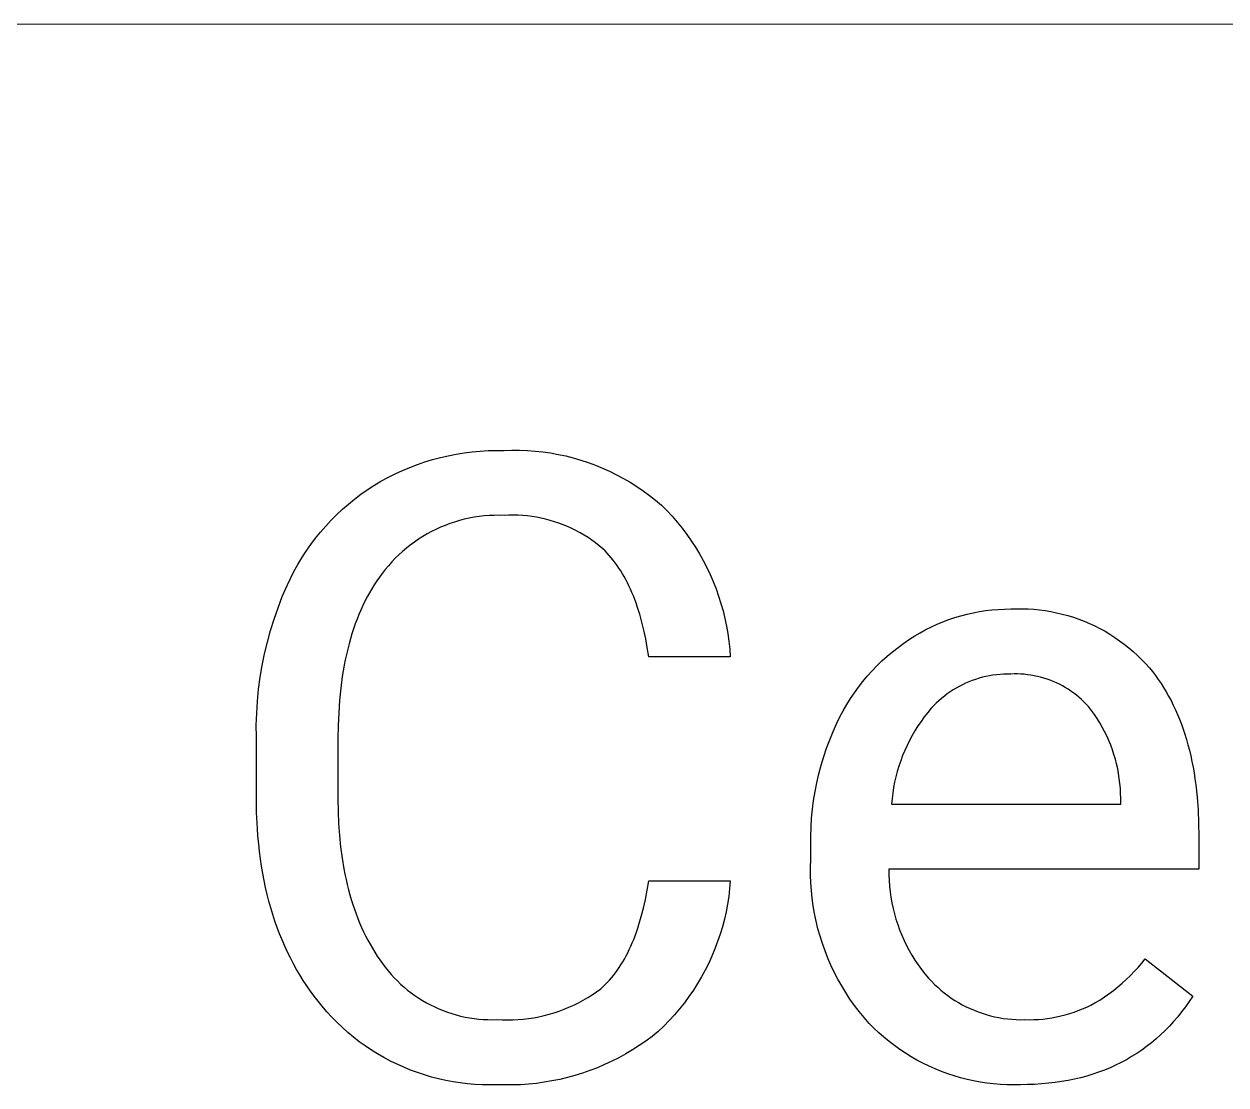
# Model space of a CAD drawing. Header units: millimetres. Extents: x -1519 to 3497, y -297 to 3208.
# Drawn here: x 2081.6 to 2149.2, y -76 to -16.4 of the extents above; entities that cross this region are included whole.
import ezdxf

# ---------------------------------------------------------------- set-up
doc = ezdxf.new("R2010")
doc.units = ezdxf.units.MM
doc.header["$MEASUREMENT"] = 0
doc.layers.add('Domyślny', color=7, linetype='Continuous', true_color=0x000000)

msp = doc.modelspace()

# ---------------------------------------------------------------- linework, layer by layer
at = {"layer": 'Domyślny', "color": 18, "lineweight": 15, "true_color": 0x000000}
msp.add_line((1601.477, -16.362), (3497.131, -16.362), dxfattribs=at)
at = {"layer": 'Domyślny'}
for p, q in [((2105.42, -40.634), (2105.864, -40.546)), ((2105.864, -40.546), (2106.31, -40.473)), ((2106.31, -40.473), (2106.758, -40.415)), ((2106.758, -40.415), (2107.208, -40.371)), ((2107.208, -40.371), (2107.659, -40.343)), ((2107.659, -40.343), (2108.111, -40.33)), ((2108.111, -40.33), (2108.563, -40.332)), ((2108.563, -40.332), (2108.999, -40.318)), ((2108.999, -40.318), (2109.436, -40.32)), ((2109.436, -40.32), (2109.872, -40.336)), ((2109.872, -40.336), (2110.307, -40.368)), ((2110.307, -40.368), (2110.74, -40.416)), ((2110.74, -40.416), (2111.172, -40.478)), ((2111.172, -40.478), (2111.602, -40.555)), ((2111.602, -40.555), (2112.028, -40.647)), ((2103.26, -41.292), (2103.683, -41.131)), ((2103.683, -41.131), (2104.111, -40.985)), ((2104.111, -40.985), (2104.543, -40.854)), ((2104.543, -40.854), (2104.98, -40.737)), ((2104.98, -40.737), (2105.42, -40.634)), ((2112.028, -40.647), (2112.451, -40.754)), ((2112.451, -40.754), (2112.87, -40.876)), ((2112.87, -40.876), (2113.284, -41.012)), ((2113.284, -41.012), (2113.694, -41.163)), ((2113.694, -41.163), (2114.098, -41.328)), ((2101.629, -42.07), (2102.027, -41.855)), ((2102.027, -41.855), (2102.432, -41.654)), ((2102.432, -41.654), (2102.843, -41.466)), ((2102.843, -41.466), (2103.26, -41.292)), ((2114.098, -41.328), (2114.496, -41.506)), ((2114.496, -41.506), (2114.887, -41.699)), ((2114.887, -41.699), (2115.272, -41.905)), ((2115.272, -41.905), (2115.649, -42.124)), ((2100.503, -42.799), (2100.867, -42.542)), ((2100.867, -42.542), (2101.239, -42.298)), ((2101.239, -42.298), (2101.629, -42.07)), ((2115.649, -42.124), (2116.018, -42.357)), ((2116.018, -42.357), (2116.379, -42.602)), ((2099.803, -43.35), (2100.148, -43.068)), ((2100.148, -43.068), (2100.503, -42.799)), ((2116.379, -42.602), (2116.731, -42.86)), ((2116.731, -42.86), (2117.074, -43.129)), ((2117.074, -43.129), (2117.408, -43.411)), ((2099.143, -43.947), (2099.468, -43.643)), ((2099.468, -43.643), (2099.803, -43.35)), ((2117.408, -43.411), (2117.714, -43.72)), ((2117.714, -43.72), (2118.011, -44.039)), ((2098.235, -44.925), (2098.526, -44.589)), ((2098.526, -44.589), (2098.829, -44.263)), ((2098.829, -44.263), (2099.143, -43.947)), ((2105.247, -44.548), (2104.986, -44.656)), ((2105.511, -44.449), (2105.247, -44.548)), ((2105.779, -44.359), (2105.511, -44.449)), ((2106.05, -44.279), (2105.779, -44.359)), ((2106.323, -44.208), (2106.05, -44.279)), ((2106.598, -44.147), (2106.323, -44.208)), ((2106.876, -44.095), (2106.598, -44.147)), ((2107.155, -44.053), (2106.876, -44.095)), ((2107.436, -44.021), (2107.155, -44.053)), ((2107.717, -43.998), (2107.436, -44.021)), ((2107.999, -43.986), (2107.717, -43.998)), ((2108.281, -43.983), (2107.999, -43.986)), ((2108.563, -43.989), (2108.281, -43.983)), ((2108.824, -43.978), (2108.563, -43.989)), ((2109.085, -43.975), (2108.824, -43.978)), ((2109.347, -43.981), (2109.085, -43.975)), ((2109.607, -43.996), (2109.347, -43.981)), ((2109.868, -44.02), (2109.607, -43.996)), ((2110.127, -44.052), (2109.868, -44.02)), ((2110.385, -44.093), (2110.127, -44.052)), ((2110.641, -44.143), (2110.385, -44.093)), ((2110.896, -44.201), (2110.641, -44.143)), ((2111.148, -44.268), (2110.896, -44.201)), ((2111.399, -44.343), (2111.148, -44.268)), ((2111.646, -44.427), (2111.399, -44.343)), ((2111.891, -44.519), (2111.646, -44.427)), ((2112.132, -44.619), (2111.891, -44.519)), ((2118.011, -44.039), (2118.296, -44.368)), ((2118.296, -44.368), (2118.57, -44.707)), ((2097.687, -45.628), (2097.955, -45.272)), ((2097.955, -45.272), (2098.235, -44.925)), ((2103.985, -45.175), (2103.746, -45.327)), ((2104.228, -45.033), (2103.985, -45.175)), ((2104.476, -44.898), (2104.228, -45.033)), ((2104.729, -44.772), (2104.476, -44.898)), ((2104.986, -44.656), (2104.729, -44.772)), ((2112.37, -44.727), (2112.132, -44.619)), ((2112.604, -44.843), (2112.37, -44.727)), ((2112.834, -44.967), (2112.604, -44.843)), ((2113.059, -45.099), (2112.834, -44.967)), ((2113.28, -45.238), (2113.059, -45.099)), ((2113.497, -45.384), (2113.28, -45.238)), ((2118.57, -44.707), (2118.832, -45.054)), ((2118.832, -45.054), (2119.082, -45.411)), ((2097.432, -45.992), (2097.687, -45.628)), ((2103.065, -45.829), (2102.85, -46.012)), ((2103.286, -45.654), (2103.065, -45.829)), ((2103.513, -45.486), (2103.286, -45.654)), ((2103.746, -45.327), (2103.513, -45.486)), ((2113.708, -45.538), (2113.497, -45.384)), ((2113.914, -45.699), (2113.708, -45.538)), ((2114.114, -45.866), (2113.914, -45.699)), ((2114.237, -45.986), (2114.114, -45.866)), ((2119.082, -45.411), (2119.321, -45.775)), ((2119.321, -45.775), (2119.547, -46.148)), ((2096.96, -46.747), (2097.189, -46.366)), ((2097.189, -46.366), (2097.432, -45.992)), ((2102.244, -46.603), (2102.056, -46.814)), ((2102.439, -46.399), (2102.244, -46.603)), ((2102.641, -46.202), (2102.439, -46.399)), ((2102.85, -46.012), (2102.641, -46.202)), ((2114.357, -46.11), (2114.237, -45.986)), ((2114.474, -46.239), (2114.357, -46.11)), ((2114.589, -46.372), (2114.474, -46.239)), ((2114.701, -46.509), (2114.589, -46.372)), ((2114.81, -46.652), (2114.701, -46.509)), ((2119.547, -46.148), (2119.76, -46.527)), ((2119.76, -46.527), (2119.96, -46.914)), ((2096.541, -47.533), (2096.744, -47.137)), ((2096.744, -47.137), (2096.96, -46.747)), ((2101.703, -47.254), (2101.55, -47.461)), ((2101.876, -47.031), (2101.703, -47.254)), ((2102.056, -46.814), (2101.876, -47.031)), ((2114.916, -46.798), (2114.81, -46.652)), ((2115.02, -46.95), (2114.916, -46.798)), ((2115.121, -47.105), (2115.02, -46.95)), ((2115.219, -47.265), (2115.121, -47.105)), ((2115.315, -47.43), (2115.219, -47.265)), ((2119.96, -46.914), (2120.147, -47.308)), ((2120.147, -47.308), (2120.32, -47.707)), ((2096.088, -48.555), (2096.352, -47.936)), ((2096.352, -47.936), (2096.541, -47.533)), ((2101.259, -47.891), (2101.121, -48.113)), ((2101.402, -47.673), (2101.259, -47.891)), ((2101.55, -47.461), (2101.402, -47.673)), ((2115.408, -47.599), (2115.315, -47.43)), ((2115.498, -47.773), (2115.408, -47.599)), ((2115.585, -47.952), (2115.498, -47.773)), ((2115.67, -48.134), (2115.585, -47.952)), ((2120.32, -47.707), (2120.48, -48.112)), ((2095.845, -49.183), (2096.088, -48.555)), ((2100.859, -48.575), (2100.735, -48.814)), ((2100.988, -48.342), (2100.859, -48.575)), ((2101.121, -48.113), (2100.988, -48.342)), ((2115.752, -48.322), (2115.67, -48.134)), ((2115.831, -48.514), (2115.752, -48.322)), ((2115.908, -48.71), (2115.831, -48.514)), ((2120.48, -48.112), (2120.626, -48.522)), ((2120.626, -48.522), (2120.759, -48.937)), ((2095.623, -49.819), (2095.845, -49.183)), ((2100.502, -49.309), (2100.393, -49.564)), ((2100.616, -49.059), (2100.502, -49.309)), ((2100.735, -48.814), (2100.616, -49.059)), ((2115.981, -48.911), (2115.908, -48.71)), ((2116.053, -49.116), (2115.981, -48.911)), ((2116.121, -49.326), (2116.053, -49.116)), ((2116.187, -49.541), (2116.121, -49.326)), ((2120.759, -48.937), (2120.877, -49.357)), ((2135.289, -49.395), (2135.639, -49.341)), ((2135.639, -49.341), (2135.991, -49.299)), ((2135.991, -49.299), (2136.345, -49.27)), ((2136.345, -49.27), (2136.699, -49.252)), ((2136.699, -49.252), (2137.053, -49.247)), ((2137.053, -49.247), (2137.378, -49.235)), ((2137.378, -49.235), (2137.703, -49.234)), ((2137.703, -49.234), (2138.028, -49.244)), ((2138.028, -49.244), (2138.352, -49.265)), ((2138.352, -49.265), (2138.676, -49.296)), ((2138.676, -49.296), (2138.998, -49.339)), ((2138.998, -49.339), (2139.318, -49.392)), ((2095.423, -50.462), (2095.623, -49.819)), ((2100.289, -49.825), (2100.189, -50.091)), ((2100.393, -49.564), (2100.289, -49.825)), ((2116.31, -49.983), (2116.187, -49.541)), ((2116.422, -50.444), (2116.31, -49.983)), ((2120.877, -49.357), (2120.981, -49.779)), ((2120.981, -49.779), (2121.07, -50.206)), ((2132.917, -50.105), (2133.244, -49.969)), ((2133.244, -49.969), (2133.576, -49.844)), ((2133.576, -49.844), (2133.912, -49.731)), ((2133.912, -49.731), (2134.252, -49.629)), ((2134.252, -49.629), (2134.595, -49.539)), ((2134.595, -49.539), (2134.941, -49.461)), ((2134.941, -49.461), (2135.289, -49.395)), ((2139.318, -49.392), (2139.637, -49.457)), ((2139.637, -49.457), (2139.953, -49.532)), ((2139.953, -49.532), (2140.267, -49.617)), ((2140.267, -49.617), (2140.577, -49.713)), ((2140.577, -49.713), (2140.884, -49.82)), ((2140.884, -49.82), (2141.187, -49.937)), ((2141.187, -49.937), (2141.486, -50.064)), ((2095.245, -51.111), (2095.423, -50.462)), ((2100.005, -50.639), (2099.92, -50.921)), ((2100.095, -50.362), (2100.005, -50.639)), ((2100.189, -50.091), (2100.095, -50.362)), ((2116.523, -50.922), (2116.422, -50.444)), ((2121.07, -50.206), (2121.145, -50.635)), ((2121.145, -50.635), (2121.206, -51.066)), ((2131.661, -50.761), (2131.966, -50.581)), ((2131.966, -50.581), (2132.277, -50.411)), ((2132.277, -50.411), (2132.595, -50.253)), ((2132.595, -50.253), (2132.917, -50.105)), ((2141.486, -50.064), (2141.781, -50.201)), ((2141.781, -50.201), (2142.071, -50.348)), ((2142.071, -50.348), (2142.356, -50.505)), ((2142.356, -50.505), (2142.635, -50.671)), ((2142.635, -50.671), (2142.908, -50.846)), ((2095.089, -51.766), (2095.245, -51.111)), ((2099.84, -51.208), (2099.765, -51.501)), ((2099.92, -50.921), (2099.84, -51.208)), ((2116.614, -51.419), (2116.523, -50.922)), ((2121.206, -51.066), (2121.252, -51.499)), ((2130.716, -51.407), (2131.035, -51.174)), ((2131.035, -51.174), (2131.361, -50.951)), ((2131.361, -50.951), (2131.661, -50.761)), ((2142.908, -50.846), (2143.176, -51.031)), ((2143.176, -51.031), (2143.437, -51.225)), ((2143.437, -51.225), (2143.691, -51.427)), ((2094.955, -52.426), (2095.089, -51.766)), ((2099.695, -51.8), (2099.629, -52.103)), ((2099.765, -51.501), (2099.695, -51.8)), ((2116.693, -51.933), (2116.614, -51.419)), ((2121.283, -51.933), (2116.693, -51.933)), ((2121.252, -51.499), (2121.283, -51.933)), ((2129.81, -52.172), (2130.103, -51.907)), ((2130.103, -51.907), (2130.405, -51.651)), ((2130.405, -51.651), (2130.716, -51.407)), ((2143.691, -51.427), (2143.939, -51.638)), ((2143.939, -51.638), (2144.179, -51.857)), ((2144.179, -51.857), (2144.411, -52.083)), ((2094.844, -53.09), (2094.955, -52.426)), ((2099.568, -52.412), (2099.513, -52.727)), ((2099.629, -52.103), (2099.568, -52.412)), ((2129.252, -52.732), (2129.526, -52.447)), ((2129.526, -52.447), (2129.81, -52.172)), ((2144.411, -52.083), (2144.636, -52.318)), ((2144.636, -52.318), (2144.853, -52.56)), ((2144.853, -52.56), (2145.024, -52.77)), ((2094.755, -53.757), (2094.844, -53.09)), ((2099.462, -53.047), (2099.374, -53.702)), ((2099.513, -52.727), (2099.462, -53.047)), ((2128.491, -53.642), (2128.734, -53.33)), ((2128.734, -53.33), (2128.988, -53.026)), ((2128.988, -53.026), (2129.252, -52.732)), ((2134.704, -53.345), (2134.519, -53.424)), ((2134.89, -53.272), (2134.704, -53.345)), ((2135.08, -53.205), (2134.89, -53.272)), ((2135.271, -53.145), (2135.08, -53.205)), ((2135.464, -53.091), (2135.271, -53.145)), ((2135.659, -53.045), (2135.464, -53.091)), ((2135.856, -53.004), (2135.659, -53.045)), ((2136.054, -52.971), (2135.856, -53.004)), ((2136.253, -52.944), (2136.054, -52.971)), ((2136.452, -52.924), (2136.253, -52.944)), ((2136.652, -52.911), (2136.452, -52.924)), ((2136.853, -52.905), (2136.652, -52.911)), ((2137.053, -52.905), (2136.853, -52.905)), ((2137.242, -52.9), (2137.053, -52.905)), ((2137.43, -52.9), (2137.242, -52.9)), ((2137.619, -52.908), (2137.43, -52.9)), ((2137.807, -52.921), (2137.619, -52.908)), ((2137.994, -52.942), (2137.807, -52.921)), ((2138.181, -52.968), (2137.994, -52.942)), ((2138.367, -53.001), (2138.181, -52.968)), ((2138.551, -53.04), (2138.367, -53.001)), ((2138.734, -53.085), (2138.551, -53.04)), ((2138.915, -53.137), (2138.734, -53.085)), ((2139.095, -53.194), (2138.915, -53.137)), ((2139.272, -53.258), (2139.095, -53.194)), ((2139.448, -53.328), (2139.272, -53.258)), ((2139.62, -53.403), (2139.448, -53.328)), ((2145.024, -52.77), (2145.19, -52.986)), ((2145.19, -52.986), (2145.35, -53.207)), ((2145.35, -53.207), (2145.505, -53.433)), ((2094.69, -54.427), (2094.755, -53.757)), ((2099.374, -53.702), (2099.306, -54.38)), ((2128.038, -54.289), (2128.259, -53.962)), ((2128.259, -53.962), (2128.491, -53.642)), ((2133.48, -54.027), (2133.32, -54.148)), ((2133.644, -53.912), (2133.48, -54.027)), ((2133.813, -53.803), (2133.644, -53.912)), ((2133.984, -53.699), (2133.813, -53.803)), ((2134.16, -53.601), (2133.984, -53.699)), ((2134.338, -53.51), (2134.16, -53.601)), ((2134.519, -53.424), (2134.338, -53.51)), ((2139.79, -53.485), (2139.62, -53.403)), ((2139.958, -53.572), (2139.79, -53.485)), ((2140.122, -53.665), (2139.958, -53.572)), ((2140.282, -53.763), (2140.122, -53.665)), ((2140.44, -53.867), (2140.282, -53.763)), ((2140.594, -53.976), (2140.44, -53.867)), ((2140.744, -54.09), (2140.594, -53.976)), ((2145.505, -53.433), (2145.654, -53.665)), ((2145.654, -53.665), (2145.798, -53.903)), ((2145.798, -53.903), (2145.936, -54.146)), ((2094.647, -55.099), (2094.69, -54.427)), ((2099.306, -54.38), (2099.258, -55.079)), ((2127.631, -54.967), (2127.829, -54.625)), ((2127.829, -54.625), (2128.038, -54.289)), ((2132.722, -54.682), (2132.585, -54.829)), ((2132.865, -54.541), (2132.722, -54.682)), ((2133.012, -54.405), (2132.865, -54.541)), ((2133.164, -54.274), (2133.012, -54.405)), ((2133.32, -54.148), (2133.164, -54.274)), ((2140.89, -54.209), (2140.744, -54.09)), ((2141.032, -54.334), (2140.89, -54.209)), ((2141.169, -54.462), (2141.032, -54.334)), ((2141.302, -54.596), (2141.169, -54.462)), ((2141.431, -54.734), (2141.302, -54.596)), ((2141.601, -54.954), (2141.431, -54.734)), ((2145.936, -54.146), (2146.069, -54.395)), ((2146.069, -54.395), (2146.197, -54.65)), ((2146.197, -54.65), (2146.319, -54.91)), ((2094.626, -55.772), (2094.647, -55.099)), ((2099.258, -55.079), (2099.229, -55.799)), ((2127.272, -55.672), (2127.445, -55.316)), ((2127.445, -55.316), (2127.631, -54.967)), ((2132.193, -55.315), (2132.009, -55.568)), ((2132.385, -55.069), (2132.193, -55.315)), ((2132.585, -54.829), (2132.385, -55.069)), ((2141.763, -55.181), (2141.601, -54.954)), ((2141.918, -55.412), (2141.763, -55.181)), ((2142.065, -55.649), (2141.918, -55.412)), ((2146.319, -54.91), (2146.436, -55.175)), ((2146.436, -55.175), (2146.547, -55.447)), ((2094.629, -56.445), (2094.626, -55.772)), ((2099.229, -55.799), (2099.219, -56.541)), ((2127.065, -56.132), (2127.272, -55.672)), ((2131.668, -56.091), (2131.511, -56.361)), ((2131.834, -55.827), (2131.668, -56.091)), ((2132.009, -55.568), (2131.834, -55.827)), ((2142.204, -55.89), (2142.065, -55.649)), ((2142.334, -56.136), (2142.204, -55.89)), ((2146.547, -55.447), (2146.653, -55.723)), ((2146.653, -55.723), (2146.754, -56.006)), ((2146.754, -56.006), (2146.849, -56.294)), ((2094.629, -59.785), (2094.629, -56.445)), ((2099.219, -56.541), (2099.219, -59.928)), ((2126.697, -57.072), (2126.873, -56.599)), ((2126.873, -56.599), (2127.065, -56.132)), ((2131.363, -56.637), (2131.224, -56.917)), ((2131.511, -56.361), (2131.363, -56.637)), ((2142.456, -56.386), (2142.334, -56.136)), ((2142.57, -56.64), (2142.456, -56.386)), ((2142.675, -56.898), (2142.57, -56.64)), ((2146.849, -56.294), (2146.938, -56.587)), ((2146.938, -56.587), (2147.023, -56.886)), ((2126.536, -57.551), (2126.697, -57.072)), ((2131.095, -57.201), (2130.975, -57.49)), ((2131.224, -56.917), (2131.095, -57.201)), ((2142.772, -57.16), (2142.675, -56.898)), ((2142.859, -57.424), (2142.772, -57.16)), ((2142.938, -57.691), (2142.859, -57.424)), ((2147.023, -56.886), (2147.101, -57.191)), ((2147.101, -57.191), (2147.175, -57.501)), ((2126.262, -58.522), (2126.391, -58.034)), ((2126.391, -58.034), (2126.536, -57.551)), ((2130.765, -58.078), (2130.675, -58.377)), ((2130.865, -57.782), (2130.765, -58.078)), ((2130.975, -57.49), (2130.865, -57.782)), ((2143.007, -57.961), (2142.938, -57.691)), ((2143.068, -58.232), (2143.007, -57.961)), ((2147.175, -57.501), (2147.243, -57.817)), ((2147.243, -57.817), (2147.305, -58.139)), ((2126.148, -59.014), (2126.262, -58.522)), ((2130.595, -58.679), (2130.525, -58.984)), ((2130.675, -58.377), (2130.595, -58.679)), ((2143.119, -58.506), (2143.068, -58.232)), ((2143.161, -58.781), (2143.119, -58.506)), ((2143.194, -59.058), (2143.161, -58.781)), ((2147.305, -58.139), (2147.362, -58.466)), ((2147.362, -58.466), (2147.414, -58.798)), ((2147.414, -58.798), (2147.46, -59.136)), ((2126.051, -59.51), (2126.148, -59.014)), ((2130.465, -59.291), (2130.416, -59.599)), ((2130.525, -58.984), (2130.465, -59.291)), ((2143.218, -59.335), (2143.194, -59.058)), ((2143.232, -59.613), (2143.218, -59.335)), ((2147.46, -59.136), (2147.536, -59.829)), ((2094.643, -60.697), (2094.629, -59.785)), ((2099.219, -59.928), (2099.228, -60.629)), ((2125.905, -60.509), (2125.97, -60.008)), ((2125.97, -60.008), (2126.051, -59.51)), ((2130.377, -59.909), (2130.349, -60.22)), ((2130.416, -59.599), (2130.377, -59.909)), ((2143.237, -59.892), (2143.232, -59.613)), ((2143.237, -60.22), (2143.237, -59.892)), ((2147.536, -59.829), (2147.59, -60.545)), ((2094.687, -61.586), (2094.643, -60.697)), ((2099.228, -60.629), (2099.256, -61.313)), ((2125.856, -61.011), (2125.905, -60.509)), ((2130.349, -60.22), (2143.237, -60.22)), ((2147.59, -60.545), (2147.623, -61.282)), ((2099.256, -61.313), (2099.302, -61.978)), ((2125.824, -61.515), (2125.856, -61.011)), ((2147.623, -61.282), (2147.634, -62.042)), ((2094.719, -62.021), (2094.687, -61.586)), ((2094.759, -62.451), (2094.719, -62.021)), ((2099.302, -61.978), (2099.366, -62.626)), ((2125.808, -62.02), (2125.824, -61.515)), ((2125.809, -62.524), (2125.808, -62.02)), ((2147.634, -62.042), (2147.634, -63.878)), ((2094.806, -62.875), (2094.759, -62.451)), ((2099.366, -62.626), (2099.449, -63.255)), ((2125.809, -63.335), (2125.809, -62.524)), ((2094.86, -63.294), (2094.806, -62.875)), ((2094.921, -63.706), (2094.86, -63.294)), ((2099.449, -63.255), (2099.55, -63.865)), ((2125.795, -63.771), (2125.809, -63.335)), ((2094.99, -64.113), (2094.921, -63.706)), ((2095.066, -64.513), (2094.99, -64.113)), ((2099.55, -63.865), (2099.607, -64.164)), ((2099.607, -64.164), (2099.67, -64.458)), ((2125.795, -64.208), (2125.795, -63.771)), ((2125.811, -64.644), (2125.795, -64.208)), ((2147.634, -63.878), (2130.206, -63.878)), ((2130.206, -63.878), (2130.206, -64.195)), ((2130.206, -64.195), (2130.217, -64.513)), ((2095.149, -64.908), (2095.066, -64.513)), ((2099.67, -64.458), (2099.736, -64.748)), ((2099.736, -64.748), (2099.807, -65.033)), ((2116.605, -65.066), (2116.693, -64.535)), ((2116.693, -64.535), (2121.283, -64.535)), ((2121.283, -64.535), (2121.246, -64.971)), ((2125.841, -65.079), (2125.811, -64.644)), ((2130.217, -64.513), (2130.239, -64.829)), ((2130.239, -64.829), (2130.272, -65.145)), ((2095.239, -65.297), (2095.149, -64.908)), ((2095.337, -65.681), (2095.239, -65.297)), ((2099.807, -65.033), (2099.883, -65.313)), ((2099.883, -65.313), (2099.964, -65.589)), ((2116.506, -65.576), (2116.605, -65.066)), ((2121.193, -65.405), (2121.126, -65.837)), ((2121.246, -64.971), (2121.193, -65.405)), ((2125.886, -65.513), (2125.841, -65.079)), ((2125.946, -65.945), (2125.886, -65.513)), ((2130.272, -65.145), (2130.316, -65.459)), ((2130.316, -65.459), (2130.371, -65.771)), ((2095.441, -66.058), (2095.337, -65.681)), ((2095.553, -66.43), (2095.441, -66.058)), ((2099.964, -65.589), (2100.049, -65.861)), ((2100.049, -65.861), (2100.138, -66.127)), ((2100.138, -66.127), (2100.233, -66.39)), ((2116.275, -66.535), (2116.396, -66.065)), ((2116.396, -66.065), (2116.506, -65.576)), ((2121.126, -65.837), (2121.044, -66.267)), ((2126.021, -66.375), (2125.946, -65.945)), ((2130.371, -65.771), (2130.437, -66.082)), ((2130.437, -66.082), (2130.513, -66.39)), ((2095.672, -66.796), (2095.553, -66.43)), ((2095.799, -67.156), (2095.672, -66.796)), ((2100.233, -66.39), (2100.332, -66.648)), ((2100.332, -66.648), (2100.435, -66.901)), ((2100.435, -66.901), (2100.543, -67.149)), ((2116.144, -66.985), (2116.275, -66.535)), ((2120.947, -66.693), (2120.836, -67.116)), ((2121.044, -66.267), (2120.947, -66.693)), ((2126.11, -66.802), (2126.021, -66.375)), ((2126.213, -67.226), (2126.11, -66.802)), ((2130.513, -66.39), (2130.601, -66.695)), ((2130.601, -66.695), (2130.699, -66.997)), ((2095.932, -67.51), (2095.799, -67.156)), ((2096.073, -67.858), (2095.932, -67.51)), ((2100.543, -67.149), (2100.656, -67.394)), ((2100.656, -67.394), (2100.773, -67.633)), ((2115.928, -67.621), (2116.002, -67.414)), ((2116.002, -67.414), (2116.075, -67.202)), ((2116.075, -67.202), (2116.144, -66.985)), ((2120.71, -67.535), (2120.57, -67.949)), ((2120.836, -67.116), (2120.71, -67.535)), ((2126.331, -67.646), (2126.213, -67.226)), ((2130.699, -66.997), (2130.807, -67.295)), ((2130.807, -67.295), (2130.926, -67.589)), ((2130.926, -67.589), (2131.055, -67.879)), ((2096.221, -68.201), (2096.073, -67.858)), ((2096.376, -68.538), (2096.221, -68.201)), ((2100.773, -67.633), (2100.895, -67.868)), ((2100.895, -67.868), (2101.021, -68.099)), ((2101.021, -68.099), (2101.152, -68.325)), ((2115.601, -68.399), (2115.687, -68.212)), ((2115.687, -68.212), (2115.77, -68.02)), ((2115.77, -68.02), (2115.85, -67.823)), ((2115.85, -67.823), (2115.928, -67.621)), ((2120.57, -67.949), (2120.416, -68.359)), ((2126.464, -68.062), (2126.331, -67.646)), ((2126.61, -68.473), (2126.464, -68.062)), ((2131.055, -67.879), (2131.194, -68.164)), ((2131.194, -68.164), (2131.342, -68.445)), ((2096.539, -68.869), (2096.376, -68.538)), ((2096.709, -69.194), (2096.539, -68.869)), ((2101.152, -68.325), (2101.288, -68.546)), ((2101.288, -68.546), (2101.428, -68.763)), ((2101.428, -68.763), (2101.573, -68.975)), ((2115.232, -69.096), (2115.328, -68.929)), ((2115.328, -68.929), (2115.422, -68.757)), ((2115.422, -68.757), (2115.513, -68.581)), ((2115.513, -68.581), (2115.601, -68.399)), ((2120.248, -68.762), (2120.066, -69.16)), ((2120.416, -68.359), (2120.248, -68.762)), ((2126.77, -68.878), (2126.61, -68.473)), ((2126.944, -69.279), (2126.77, -68.878)), ((2131.342, -68.445), (2131.501, -68.72)), ((2131.501, -68.72), (2131.669, -68.989)), ((2144.418, -69.161), (2144.615, -68.915)), ((2144.615, -68.915), (2147.301, -71.011)), ((2096.885, -69.513), (2096.709, -69.194)), ((2097.07, -69.826), (2096.885, -69.513)), ((2101.573, -68.975), (2101.72, -69.187)), ((2101.72, -69.187), (2101.874, -69.393)), ((2101.874, -69.393), (2102.034, -69.594)), ((2102.034, -69.594), (2102.202, -69.79)), ((2114.82, -69.712), (2114.927, -69.566)), ((2114.927, -69.566), (2115.031, -69.414)), ((2115.031, -69.414), (2115.133, -69.258)), ((2115.133, -69.258), (2115.232, -69.096)), ((2119.87, -69.551), (2119.661, -69.935)), ((2120.066, -69.16), (2119.87, -69.551)), ((2127.132, -69.672), (2126.944, -69.279)), ((2131.669, -68.989), (2131.846, -69.252)), ((2131.846, -69.252), (2132.032, -69.509)), ((2132.032, -69.509), (2132.228, -69.759)), ((2144.001, -69.635), (2144.214, -69.402)), ((2144.214, -69.402), (2144.418, -69.161)), ((2097.261, -70.134), (2097.07, -69.826)), ((2097.46, -70.436), (2097.261, -70.134)), ((2102.202, -69.79), (2102.376, -69.979)), ((2102.376, -69.979), (2102.557, -70.163)), ((2102.557, -70.163), (2102.743, -70.341)), ((2114.245, -70.37), (2114.365, -70.248)), ((2114.365, -70.248), (2114.483, -70.122)), ((2114.483, -70.122), (2114.598, -69.99)), ((2114.598, -69.99), (2114.71, -69.854)), ((2114.71, -69.854), (2114.82, -69.712)), ((2119.661, -69.935), (2119.44, -70.312)), ((2127.333, -70.06), (2127.132, -69.672)), ((2127.547, -70.44), (2127.333, -70.06)), ((2132.228, -69.759), (2132.431, -70.002)), ((2132.431, -70.002), (2132.596, -70.181)), ((2132.596, -70.181), (2132.768, -70.354)), ((2143.08, -70.498), (2143.321, -70.293)), ((2143.321, -70.293), (2143.555, -70.081)), ((2143.555, -70.081), (2143.781, -69.862)), ((2143.781, -69.862), (2144.001, -69.635)), ((2097.665, -70.732), (2097.46, -70.436)), ((2097.878, -71.022), (2097.665, -70.732)), ((2102.743, -70.341), (2102.936, -70.512)), ((2102.936, -70.512), (2103.134, -70.676)), ((2103.134, -70.676), (2103.337, -70.834)), ((2103.337, -70.834), (2103.546, -70.984)), ((2113.261, -71.095), (2113.511, -70.937)), ((2113.511, -70.937), (2113.757, -70.771)), ((2113.757, -70.771), (2113.996, -70.597)), ((2113.996, -70.597), (2114.122, -70.486)), ((2114.122, -70.486), (2114.245, -70.37)), ((2119.205, -70.681), (2118.958, -71.042)), ((2119.44, -70.312), (2119.205, -70.681)), ((2127.773, -70.813), (2127.547, -70.44)), ((2128.013, -71.178), (2127.773, -70.813)), ((2132.768, -70.354), (2132.945, -70.52)), ((2132.945, -70.52), (2133.128, -70.681)), ((2133.128, -70.681), (2133.316, -70.834)), ((2133.316, -70.834), (2133.509, -70.982)), ((2142.321, -71.063), (2142.58, -70.883)), ((2142.58, -70.883), (2142.833, -70.694)), ((2142.833, -70.694), (2143.08, -70.498)), ((2098.099, -71.306), (2097.878, -71.022)), ((2098.326, -71.585), (2098.099, -71.306)), ((2098.595, -71.899), (2098.326, -71.585)), ((2103.546, -70.984), (2103.76, -71.127)), ((2103.76, -71.127), (2103.979, -71.264)), ((2103.979, -71.264), (2104.202, -71.392)), ((2104.202, -71.392), (2104.429, -71.513)), ((2104.429, -71.513), (2104.66, -71.626)), ((2104.66, -71.626), (2104.895, -71.731)), ((2111.935, -71.751), (2112.208, -71.638)), ((2112.208, -71.638), (2112.478, -71.516)), ((2112.478, -71.516), (2112.744, -71.384)), ((2112.744, -71.384), (2113.005, -71.244)), ((2113.005, -71.244), (2113.261, -71.095)), ((2118.698, -71.394), (2118.427, -71.737)), ((2118.958, -71.042), (2118.698, -71.394)), ((2128.264, -71.534), (2128.013, -71.178)), ((2128.528, -71.882), (2128.264, -71.534)), ((2133.509, -70.982), (2133.708, -71.122)), ((2133.708, -71.122), (2133.911, -71.256)), ((2133.911, -71.256), (2134.119, -71.382)), ((2134.119, -71.382), (2134.331, -71.501)), ((2134.331, -71.501), (2134.547, -71.613)), ((2134.547, -71.613), (2134.767, -71.717)), ((2141.093, -71.732), (2141.328, -71.629)), ((2141.328, -71.629), (2141.559, -71.518)), ((2141.559, -71.518), (2141.786, -71.399)), ((2141.786, -71.399), (2142.056, -71.236)), ((2142.056, -71.236), (2142.321, -71.063)), ((2146.885, -71.615), (2146.667, -71.902)), ((2147.096, -71.318), (2146.885, -71.615)), ((2147.301, -71.011), (2147.096, -71.318)), ((2098.874, -72.203), (2098.595, -71.899)), ((2099.164, -72.498), (2098.874, -72.203)), ((2104.895, -71.731), (2105.134, -71.828)), ((2105.134, -71.828), (2105.375, -71.917)), ((2105.375, -71.917), (2105.62, -71.998)), ((2105.62, -71.998), (2105.867, -72.071)), ((2105.867, -72.071), (2106.116, -72.135)), ((2106.116, -72.135), (2106.368, -72.19)), ((2106.368, -72.19), (2106.621, -72.237)), ((2106.621, -72.237), (2106.875, -72.275)), ((2106.875, -72.275), (2107.131, -72.305)), ((2107.131, -72.305), (2107.388, -72.326)), ((2107.388, -72.326), (2107.645, -72.338)), ((2109.344, -72.335), (2109.639, -72.31)), ((2109.639, -72.31), (2109.933, -72.274)), ((2109.933, -72.274), (2110.226, -72.229)), ((2110.226, -72.229), (2110.517, -72.174)), ((2110.517, -72.174), (2110.806, -72.108)), ((2110.806, -72.108), (2111.092, -72.034)), ((2111.092, -72.034), (2111.376, -71.949)), ((2111.376, -71.949), (2111.657, -71.855)), ((2111.657, -71.855), (2111.935, -71.751)), ((2118.144, -72.071), (2117.85, -72.394)), ((2118.427, -71.737), (2118.144, -72.071)), ((2128.803, -72.22), (2128.528, -71.882)), ((2129.09, -72.549), (2128.803, -72.22)), ((2134.767, -71.717), (2134.99, -71.813)), ((2134.99, -71.813), (2135.216, -71.902)), ((2135.216, -71.902), (2135.446, -71.982)), ((2135.446, -71.982), (2135.678, -72.055)), ((2135.678, -72.055), (2135.912, -72.12)), ((2135.912, -72.12), (2136.149, -72.176)), ((2136.149, -72.176), (2136.387, -72.224)), ((2136.387, -72.224), (2136.627, -72.264)), ((2136.627, -72.264), (2136.868, -72.295)), ((2136.868, -72.295), (2137.11, -72.318)), ((2137.11, -72.318), (2137.353, -72.333)), ((2138.352, -72.336), (2138.608, -72.323)), ((2138.608, -72.323), (2138.864, -72.301)), ((2138.864, -72.301), (2139.119, -72.271)), ((2139.119, -72.271), (2139.372, -72.233)), ((2139.372, -72.233), (2139.625, -72.186)), ((2139.625, -72.186), (2139.875, -72.131)), ((2139.875, -72.131), (2140.124, -72.067)), ((2140.124, -72.067), (2140.37, -71.996)), ((2140.37, -71.996), (2140.614, -71.916)), ((2140.614, -71.916), (2140.855, -71.828)), ((2140.855, -71.828), (2141.093, -71.732)), ((2146.443, -72.179), (2146.212, -72.447)), ((2146.667, -71.902), (2146.443, -72.179)), ((2099.463, -72.784), (2099.164, -72.498)), ((2099.772, -73.058), (2099.463, -72.784)), ((2107.645, -72.338), (2107.902, -72.342)), ((2107.902, -72.342), (2108.16, -72.337)), ((2108.16, -72.337), (2108.456, -72.351)), ((2108.456, -72.351), (2108.752, -72.356)), ((2108.752, -72.356), (2109.048, -72.351)), ((2109.048, -72.351), (2109.344, -72.335)), ((2117.545, -72.707), (2117.229, -73.01)), ((2117.85, -72.394), (2117.545, -72.707)), ((2129.356, -72.818), (2129.09, -72.549)), ((2129.632, -73.077), (2129.356, -72.818)), ((2137.353, -72.333), (2137.596, -72.339)), ((2137.596, -72.339), (2137.839, -72.337)), ((2137.839, -72.337), (2138.096, -72.34)), ((2138.096, -72.34), (2138.352, -72.336)), ((2145.733, -72.953), (2145.483, -73.191)), ((2145.976, -72.705), (2145.733, -72.953)), ((2146.212, -72.447), (2145.976, -72.705)), ((2100.09, -73.322), (2099.772, -73.058)), ((2100.417, -73.576), (2100.09, -73.322)), ((2100.753, -73.817), (2100.417, -73.576)), ((2116.523, -73.549), (2116.158, -73.8)), ((2116.881, -73.285), (2116.523, -73.549)), ((2117.229, -73.01), (2116.881, -73.285)), ((2129.916, -73.327), (2129.632, -73.077)), ((2130.208, -73.568), (2129.916, -73.327)), ((2130.509, -73.798), (2130.208, -73.568)), ((2144.965, -73.639), (2144.697, -73.848)), ((2145.227, -73.42), (2144.965, -73.639)), ((2145.483, -73.191), (2145.227, -73.42)), ((2101.096, -74.048), (2100.753, -73.817)), ((2101.447, -74.266), (2101.096, -74.048)), ((2101.805, -74.473), (2101.447, -74.266)), ((2115.402, -74.265), (2115.013, -74.479)), ((2115.784, -74.039), (2115.402, -74.265)), ((2116.158, -73.8), (2115.784, -74.039)), ((2130.817, -74.018), (2130.509, -73.798)), ((2131.132, -74.227), (2130.817, -74.018)), ((2131.454, -74.426), (2131.132, -74.227)), ((2144.141, -74.238), (2143.854, -74.418)), ((2144.422, -74.048), (2144.141, -74.238)), ((2144.697, -73.848), (2144.422, -74.048)), ((2102.17, -74.667), (2101.805, -74.473)), ((2102.541, -74.849), (2102.17, -74.667)), ((2102.918, -75.018), (2102.541, -74.849)), ((2103.301, -75.175), (2102.918, -75.018)), ((2114.214, -74.866), (2113.805, -75.04)), ((2114.616, -74.679), (2114.214, -74.866)), ((2115.013, -74.479), (2114.616, -74.679)), ((2131.782, -74.614), (2131.454, -74.426)), ((2132.117, -74.791), (2131.782, -74.614)), ((2132.458, -74.956), (2132.117, -74.791)), ((2132.803, -75.11), (2132.458, -74.956)), ((2142.954, -74.899), (2142.642, -75.041)), ((2143.261, -74.749), (2142.954, -74.899)), ((2143.561, -74.588), (2143.261, -74.749)), ((2143.854, -74.418), (2143.561, -74.588)), ((2103.689, -75.318), (2103.301, -75.175)), ((2104.081, -75.448), (2103.689, -75.318)), ((2104.478, -75.564), (2104.081, -75.448)), ((2104.878, -75.668), (2104.478, -75.564)), ((2105.282, -75.757), (2104.878, -75.668)), ((2111.688, -75.698), (2111.253, -75.786)), ((2112.12, -75.594), (2111.688, -75.698)), ((2112.548, -75.477), (2112.12, -75.594)), ((2112.972, -75.345), (2112.548, -75.477)), ((2113.391, -75.2), (2112.972, -75.345)), ((2113.805, -75.04), (2113.391, -75.2)), ((2133.154, -75.252), (2132.803, -75.11)), ((2133.51, -75.382), (2133.154, -75.252)), ((2133.869, -75.5), (2133.51, -75.382)), ((2134.233, -75.606), (2133.869, -75.5)), ((2134.599, -75.699), (2134.233, -75.606)), ((2134.969, -75.78), (2134.599, -75.699)), ((2140.634, -75.683), (2140.277, -75.756)), ((2140.985, -75.6), (2140.634, -75.683)), ((2141.329, -75.508), (2140.985, -75.6)), ((2141.666, -75.406), (2141.329, -75.508)), ((2141.998, -75.294), (2141.666, -75.406)), ((2142.323, -75.172), (2141.998, -75.294)), ((2142.642, -75.041), (2142.323, -75.172)), ((2105.689, -75.833), (2105.282, -75.757)), ((2106.097, -75.894), (2105.689, -75.833)), ((2106.508, -75.942), (2106.097, -75.894)), ((2106.92, -75.976), (2106.508, -75.942)), ((2107.333, -75.996), (2106.92, -75.976)), ((2107.746, -76.002), (2107.333, -75.996)), ((2108.16, -75.994), (2107.746, -76.002)), ((2108.603, -76.009), (2108.16, -75.994)), ((2109.047, -76.009), (2108.603, -76.009)), ((2109.491, -75.994), (2109.047, -76.009)), ((2109.934, -75.964), (2109.491, -75.994)), ((2110.375, -75.919), (2109.934, -75.964)), ((2110.815, -75.86), (2110.375, -75.919)), ((2111.253, -75.786), (2110.815, -75.86)), ((2135.341, -75.849), (2134.969, -75.78)), ((2135.715, -75.905), (2135.341, -75.849)), ((2136.091, -75.948), (2135.715, -75.905)), ((2136.469, -75.979), (2136.091, -75.948)), ((2136.847, -75.997), (2136.469, -75.979)), ((2137.225, -76.002), (2136.847, -75.997)), ((2137.604, -75.994), (2137.225, -76.002)), ((2138.004, -75.989), (2137.604, -75.994)), ((2138.399, -75.975), (2138.004, -75.989)), ((2138.787, -75.951), (2138.399, -75.975)), ((2139.169, -75.916), (2138.787, -75.951)), ((2139.545, -75.873), (2139.169, -75.916)), ((2139.914, -75.819), (2139.545, -75.873)), ((2140.277, -75.756), (2139.914, -75.819))]:
    msp.add_line(p, q, dxfattribs=at)

doc.saveas('drawing.dxf')
